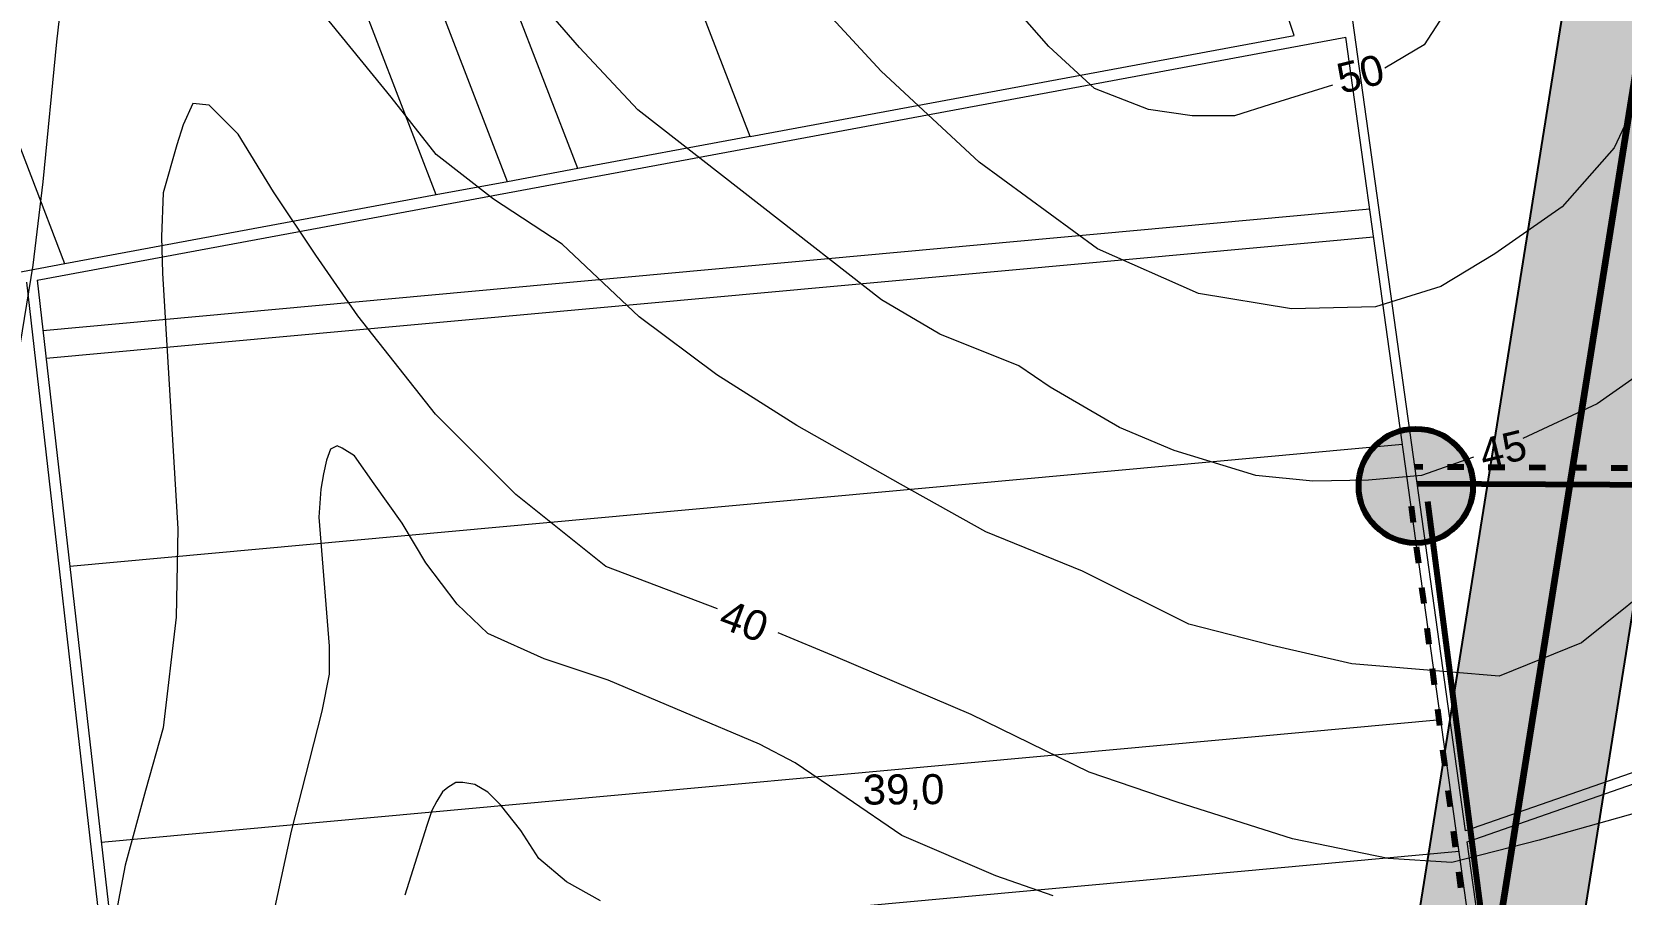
# Model space of a CAD drawing. Header units: metres. Extents: x 783184 to 1587399, y 282652 to 580595.
# Drawn here: x 784047 to 784629, y 287854 to 288170 of the extents above; entities that cross this region are included whole.
import ezdxf

# ---------------------------------------------------------------- set-up
doc = ezdxf.new("R2010")
doc.units = ezdxf.units.M
doc.header["$LTSCALE"] = 0.5
doc.linetypes.add('ACAD_ISO03W100', pattern=[30, 12, -18])
doc.layers.add('cote de nivel', color=1, linetype='CONTINUOUS', lineweight=211)
doc.layers.add('stalpi electrici', color=1, linetype='CONTINUOUS', lineweight=211)
for name, color, linetype in [('curbe  de nivelI', 7, 'CONTINUOUS'), ('proprietati extravilan', 7, 'CONTINUOUS'), ('strazi', 7, 'CONTINUOUS')]:
    doc.layers.add(name, color=color, linetype=linetype)
doc.styles.add('arial', font='arial.ttf')

msp = doc.modelspace()

# ---------------------------------------------------------------- hatches: boundary and pattern name
at = {"layer": 'stalpi electrici', "lineweight": 5}
h = msp.add_hatch(dxfattribs=at)
h.set_pattern_fill('HONEY', color=0, scale=2, style=0)
h.set_pattern_definition([(0, (0, 0), (9.525, 5.49926), [6.35, -12.7]), (120, (0, 0), (-9.524998862, 5.49926197), [6.35, -12.7]), (60, (0, 0), (1.138e-06, 10.99852197), [-12.7, 6.35])])
h.paths.add_polyline_path([(785140.48497, 291135.59458), (785110.85961, 291140.32089), (784508.0353, 287361.71031), (784537.66066, 287356.984)])
h.paths.add_polyline_path([(785110.85961, 291140.32089), (785081.23425, 291145.0472), (784478.40994, 287366.43662), (784508.0353, 287361.71031)])
at = {"layer": 'strazi', "lineweight": 80}
msp.add_hatch(color=255, dxfattribs=at).paths.add_polyline_path([(784574.98959, 288003.94402, 1), (784533.10753, 288003.94402, 1)])

# ---------------------------------------------------------------- linework, layer by layer
at = {"layer": 'curbe  de nivelI', "color": 21, "lineweight": 5}
for points in [[(784661.94392, 288676.68553), (784655.08415, 288650.6323), (784653.23415, 288631.96893), (784646.22796, 288600.45712), (784645.06027, 288571.27956), (784639.8056, 288547.93748), (784634.83742, 288513.62849), (784630.75044, 288491.4535), (784628.41505, 288465.1937), (784625.49583, 288435.14077), (784621.70077, 288413.84116), (784613.79712, 288378.32785), (784611.16975, 288341.27235), (784607.37475, 288311.80296), (784603.28778, 288284.95962), (784594.53007, 288262.78463), (784588.10467, 288236.64344), (784582.26618, 288208.63294), (784569.71341, 288184.99911), (784557.16064, 288165.45013)], [(784725.80662, 288220.39148), (784710.58563, 288163.97586), (784705.07014, 288145.28176), (784697.88245, 288127.53304), (784686.04397, 288104.50193), (784673.78263, 288084.64024), (784656.84003, 288063.58435), (784633.16296, 288042.87749), (784620.47882, 288034.00313), (784593.30473, 288021.26094)], [(784805.40677, 288206.99837), (784793.0891, 288170.06427), (784781.79794, 288141.85075), (784760.75532, 288106.45558), (784723.70465, 288048.2246), (784687.26496, 288003.59594), (784648.77232, 287973.84346), (784614.8032, 287946.50327), (784584.52231, 287934.19193), (784567.07235, 287935.73085), (784530.63266, 287938.80866), (784501.37828, 287945.47735), (784470.93333, 287953.25979), (784431.92749, 287972.75277), (784396.51425, 287987.116), (784365.20692, 288004.5571), (784327.22752, 288026.10197), (784297.97314, 288044.56904), (784269.51863, 288065.83321), (784241.2907, 288092.50781), (784216.14217, 288108.92299), (784195.09955, 288125.33814), (784178.67603, 288146.37005), (784149.42165, 288182.27818)], [(784059.33925, 288195.54865), (784055.97294, 288166.61329), (784051.00345, 288115.31332), (784047.4127, 288084.80786), (784041.80223, 288050.93778)], [(784575.12416, 288014.49952), (784556.09793, 288007.73809), (784536.6489, 288006.04774), (784516.35428, 288005.62516), (784495.42545, 288007.73809), (784465.51705, 288016.87677), (784445.43382, 288025.32855), (784420.06555, 288040.11916), (784408.64982, 288047.93703), (784379.6877, 288059.55823), (784358.24158, 288072.08492), (784314.48128, 288106.31464), (784268.96226, 288141.68325), (784247.61064, 288164.50308), (784224.35643, 288191.54875)], [(784523.48188, 288150.75728), (784500.62838, 288143.61921), (784487.56926, 288139.5403), (784472.06149, 288139.5403), (784456.09567, 288141.80182), (784436.30286, 288149.55173), (784419.57088, 288164.84759), (784395.63024, 288192.24283)], [(784900.3545, 288186.08445), (784891.61038, 288162.05037), (784877.76551, 288136.92386), (784853.32383, 288100.41727), (784825.97591, 288056.06409), (784810.49601, 288028.73016), (784768.10999, 287974.9205), (784740.76207, 287939.85056), (784704.04226, 287912.42007), (784680.30641, 287897.46377), (784656.57051, 287890.24348), (784599.17329, 287874.19748), (784567.18144, 287865.94573), (784543.96159, 287867.49295), (784508.87372, 287874.71324), (784466.56195, 287888.12232), (784434.41784, 287899.02328), (784391.07402, 287920.16838), (784341.53824, 287941.31351), (784320.38236, 287950.08098)], [(784641.36971, 288176.63243), (784632.39888, 288140.02019), (784626.76125, 288127.77743), (784607.69822, 288106.10896), (784583.0284, 288088.92359), (784563.21785, 288076.96859), (784539.29562, 288069.49671), (784508.45092, 288068.78321), (784474.43649, 288074.38712), (784437.43173, 288090.82529), (784394.07268, 288122.58083), (784358.18935, 288155.83072), (784331.21237, 288185.12783)], [(784557.16064, 288165.45013), (784542.6312, 288156.93832)], [(784298.19449, 287958.84848), (784257.29064, 287974.47117), (784224.2668, 288000.77361), (784194.85492, 288030.17049), (784166.47508, 288066.27188), (784150.99511, 288088.44847), (784135.51521, 288111.65655), (784122.61527, 288132.80164), (784111.93747, 288143.34791), (784106.03347, 288144.06319), (784102.45535, 288136.19526), (784100.12954, 288128.86375), (784095.08263, 288111.3231), (784094.54592, 288095.22958), (784094.90375, 288081.81831), (784100.44932, 287988.21687), (784099.89861, 287955.90871), (784095.16047, 287915.31651), (784088.61727, 287892.31425), (784081.17155, 287865.02725), (784072.13063, 287817.52139)], [(784421.12852, 287853.74835), (784400.22189, 287861.10064), (784365.70916, 287875.84245), (784345.38327, 287889.77308), (784326.60603, 287902.54284), (784313.63616, 287909.31469), (784258.2032, 287932.76286), (784234.71611, 287940.54242), (784214.00304, 287949.82952), (784202.77543, 287960.66447), (784191.3542, 287975.756), (784182.61606, 287990.34208), (784172.35634, 288004.65967), (784165.19389, 288014.91418), (784160.74159, 288017.81639), (784158.86605, 288018.63126), (784156.38267, 288017.35664), (784154.90607, 288013.39868), (784153.83219, 288008.36735), (784152.89249, 288002.79936), (784152.18469, 287992.42517), (784155.95781, 287945.2847), (784155.95823, 287934.92781), (784153.21414, 287921.38565), (784148.58343, 287903.21513), (784142.06212, 287877.43934), (784134.68726, 287843.4982)], [(784255.32989, 287851.89139), (784242.83242, 287858.94282), (784232.7538, 287867.40455), (784226.1019, 287877.6795), (784218.64372, 287887.14856), (784214.00758, 287891.78236), (784209.26983, 287894.60811), (784204.93669, 287895.30665), (784202.28089, 287895.30665), (784199.3455, 287893.49044), (784197.38857, 287891.81396), (784195.43169, 287888.46094), (784193.54464, 287885.03809), (784191.65763, 287879.58949), (784183.6203, 287854.02285)]]:
    msp.add_lwpolyline(points, dxfattribs=at)
at = {"layer": 'proprietati extravilan', "color": 0, "lineweight": 5}
for p, q in [((784310.15587, 288131.87143), (784166.0187, 288506.84665)), ((784247.00554, 288120.14616), (784107.07116, 288484.18773)), ((784221.20712, 288115.35611), (784082.98969, 288474.93103)), ((784195.08472, 288110.5059), (784058.60579, 288465.55807)), ((784059.13389, 288085.26359), (783931.70279, 288416.77768)), ((784509.50212, 288168.88452), (784478.53326, 288261.41905)), ((784048.94662, 288079.30373), (784528.39346, 288168.32375)), ((784310.15587, 288131.87143), (784509.50212, 288168.88452)), ((784590.46694, 287722.12264), (784528.39346, 288168.32375)), ((784310.15587, 288131.87143), (784247.00554, 288120.14616)), ((784247.00554, 288120.14616), (784221.20712, 288115.35611)), ((784221.20712, 288115.35611), (784195.08472, 288110.5059)), ((784195.08472, 288110.5059), (784059.13389, 288085.26359)), ((784051.0478, 288060.90538), (784537.15148, 288105.3687)), ((784052.21, 288050.72894), (784538.5643, 288095.21294)), ((784059.13389, 288085.26359), (783960.28728, 288066.91051)), ((784045.00422, 288078.57174), (784090.93061, 287676.43064)), ((784048.94662, 288079.30373), (784094.91499, 287676.79508)), ((784060.90786, 287974.56859), (784549.13555, 288019.22394)), ((784072.45348, 287873.47273), (784563.16759, 287918.35778)), ((784077.97471, 287825.12767), (784569.87801, 287870.12149))]:
    msp.add_line(p, q, dxfattribs=at)
at = {"layer": 'proprietati extravilan', "color": 0, "lineweight": 5, "elevation": 84.59989}
for points in [[(784572.26578, 287877.60404), (784530.2462, 288179.69567), (784542.82302, 288181.68193), (784634.37201, 288198.70143), (784699.16521, 288210.58867), (784737.47828, 287935.14424)], [(784572.82792, 287873.56416), (784695.47285, 287916.27894), (784741.48986, 287583.53447), (784635.28796, 287427.21544), (784595.34107, 287711.71789), (784594.79103, 287715.6782), (784590.91095, 287743.59877), (784582.57091, 287803.54909)]]:
    msp.add_lwpolyline(points, close=True, dxfattribs=at)
at = {"layer": 'stalpi electrici', "color": 107, "linetype": 'ByBlock', "lineweight": 25}
msp.add_lwpolyline([(785081.23425, 291145.0472), (784478.40994, 287366.43662), (784537.66066, 287356.984), (785140.48497, 291135.59458)], close=True, dxfattribs=at)
at = {"layer": 'stalpi electrici', "color": 107, "linetype": 'ByBlock', "lineweight": 100}
msp.add_lwpolyline([(784508.0353, 287361.71031), (785110.85961, 291140.32089)], dxfattribs=at)
at = {"layer": 'strazi', "linetype": 'ACAD_ISO03W100', "lineweight": 80}
for points in [[(786102.66741, 288000.32423), (785636.58558, 288005.04967), (784553.72917, 288010.86938)], [(784552.29669, 287996.50083), (784571.30631, 287849.88207), (784589.16823, 287719.62336)]]:
    msp.add_lwpolyline(points, dxfattribs=at)
at = {"layer": 'strazi', "lineweight": 80}
for points in [[(786106.12708, 287994.28885), (785636.52475, 287999.04998), (784554.59054, 288004.67677)], [(784558.31875, 287998.18395), (784577.5812, 287849.81739), (784595.59987, 287720.15729)]]:
    msp.add_lwpolyline(points, dxfattribs=at)
msp.add_circle((784554.04856, 288003.94402), 20.94103, dxfattribs=at)

# ---------------------------------------------------------------- texts
at = {"layer": 'cote de nivel', "color": 32, "lineweight": 30, "style": 'arial'}
for s, rotation, p in [('50', 13.81394414, (784526.74379, 288147.52919)), ('45', 13.81394414, (784578.95583, 288009.97804)), ('40', 339.54076071, (784298.0448, 287952.31295)), ('39,0', 0.34675574, (784351.45061, 287887.1931))]:
    msp.add_text(s, height=11, rotation=rotation, dxfattribs=at).set_placement(p)

doc.saveas('drawing.dxf')
